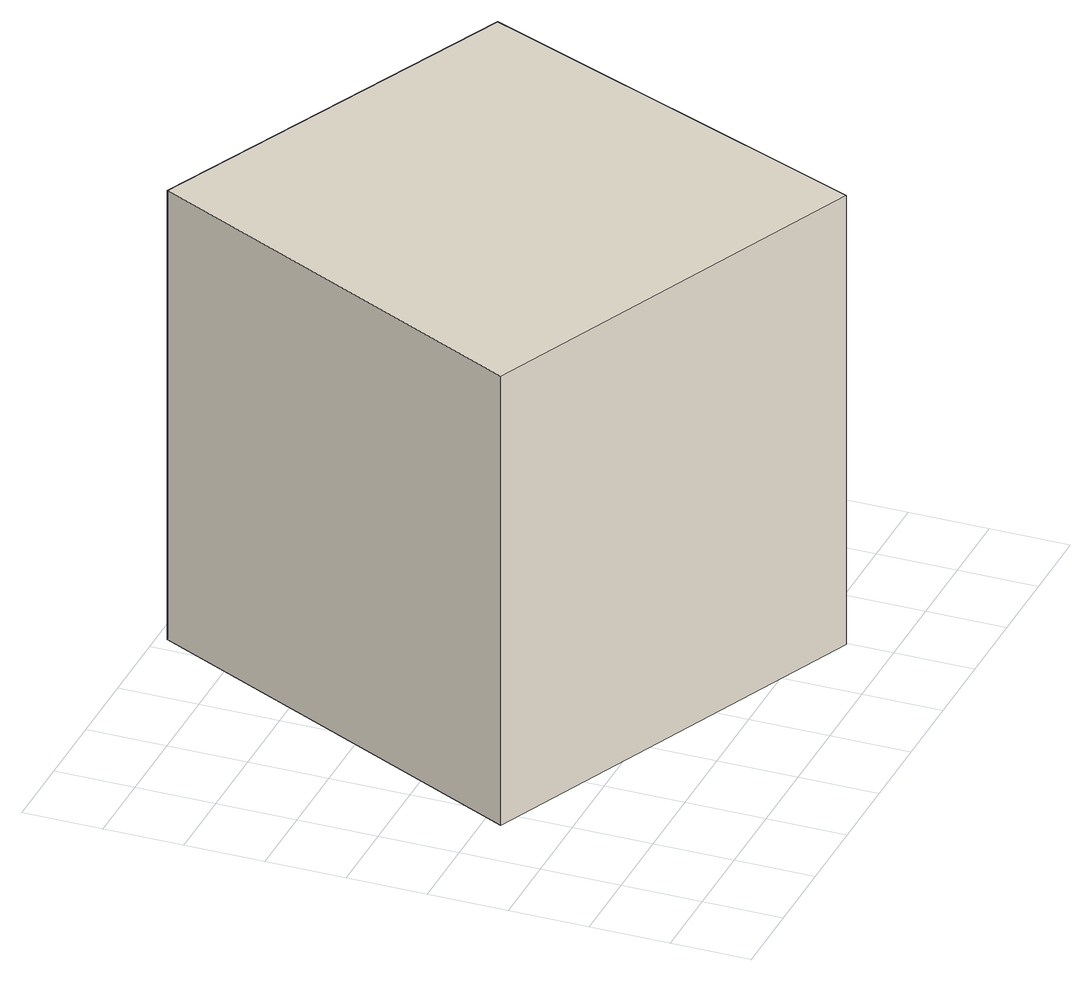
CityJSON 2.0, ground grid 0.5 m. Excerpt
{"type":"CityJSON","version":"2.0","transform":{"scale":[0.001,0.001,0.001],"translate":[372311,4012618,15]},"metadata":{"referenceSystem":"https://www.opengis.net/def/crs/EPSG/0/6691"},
"CityObjects":{
"building1":{"type":"Building","attributes":{"枝番":1,"利根川水系渡良瀬川洪水浸水想定区域（計画規模）.規模":"L1","利根川水系渡良瀬川洪水浸水想定区域（計画規模）.浸水ランク":"2","利根川水系渡良瀬川洪水浸水想定区域（計画規模）.浸水深":1.27,"利根川水系渡良瀬川洪水浸水想定区域（計画規模）.継続時間":23,"利根川水系渡良瀬川洪水浸水想定区域（想定最大規模）.規模":"L2","利根川水系渡良瀬川洪水浸水想定区域（想定最大規模）.浸水ランク":"2","利根川水系渡良瀬川洪水浸水想定区域（想定最大規模）.浸水深":2.12,"利根川水系渡良瀬川洪水浸水想定区域（想定最大規模）.継続時間":217.5,"利根川水系矢場川洪水浸水想定区域（想定最大規模）.規模":"L2","利根川水系矢場川洪水浸水想定区域（想定最大規模）.浸水ランク":"1","利根川水系矢場川洪水浸水想定区域（想定最大規模）.浸水深":0.49,"利根川水系矢場川洪水浸水想定区域（想定最大規模）.継続時間":11.4,"利根川水系多々良川洪水浸水想定区域（想定最大規模）.規模":"L2","利根川水系多々良川洪水浸水想定区域（想定最大規模）.浸水ランク":"1","利根川水系多々良川洪水浸水想定区域（想定最大規模）.浸水深":0.17,"利根川水系利根川洪水浸水想定区域（計画規模）.規模":"L1","利根川水系利根川洪水浸水想定区域（計画規模）.浸水ランク":"3","利根川水系利根川洪水浸水想定区域（計画規模）.浸水深":3,"利根川水系利根川洪水浸水想定区域（想定最大規模）.規模":"L2","利根川水系利根川洪水浸水想定区域（想定最大規模）.浸水ランク":"4","利根川水系利根川洪水浸水想定区域（想定最大規模）.浸水深":5.23,"BuildingDetails.prefecture":"10","BuildingDetails.city":"10207"},"geometry":[{"type":"Solid","lod":"1","boundaries":[[[[0,1,2,3]],[[2,4,5,3]],[[1,6,4,2]],[[0,7,6,1]],[[3,5,7,0]],[[4,6,7,5]]]]}]}
},
"vertices":[
[377,1390,650],[1618,3935,650],[4075,2865,650],[2994,288,650],[4075,2865,3650],[2994,288,3650],[1618,3935,3650],[377,1390,3650]
]}
